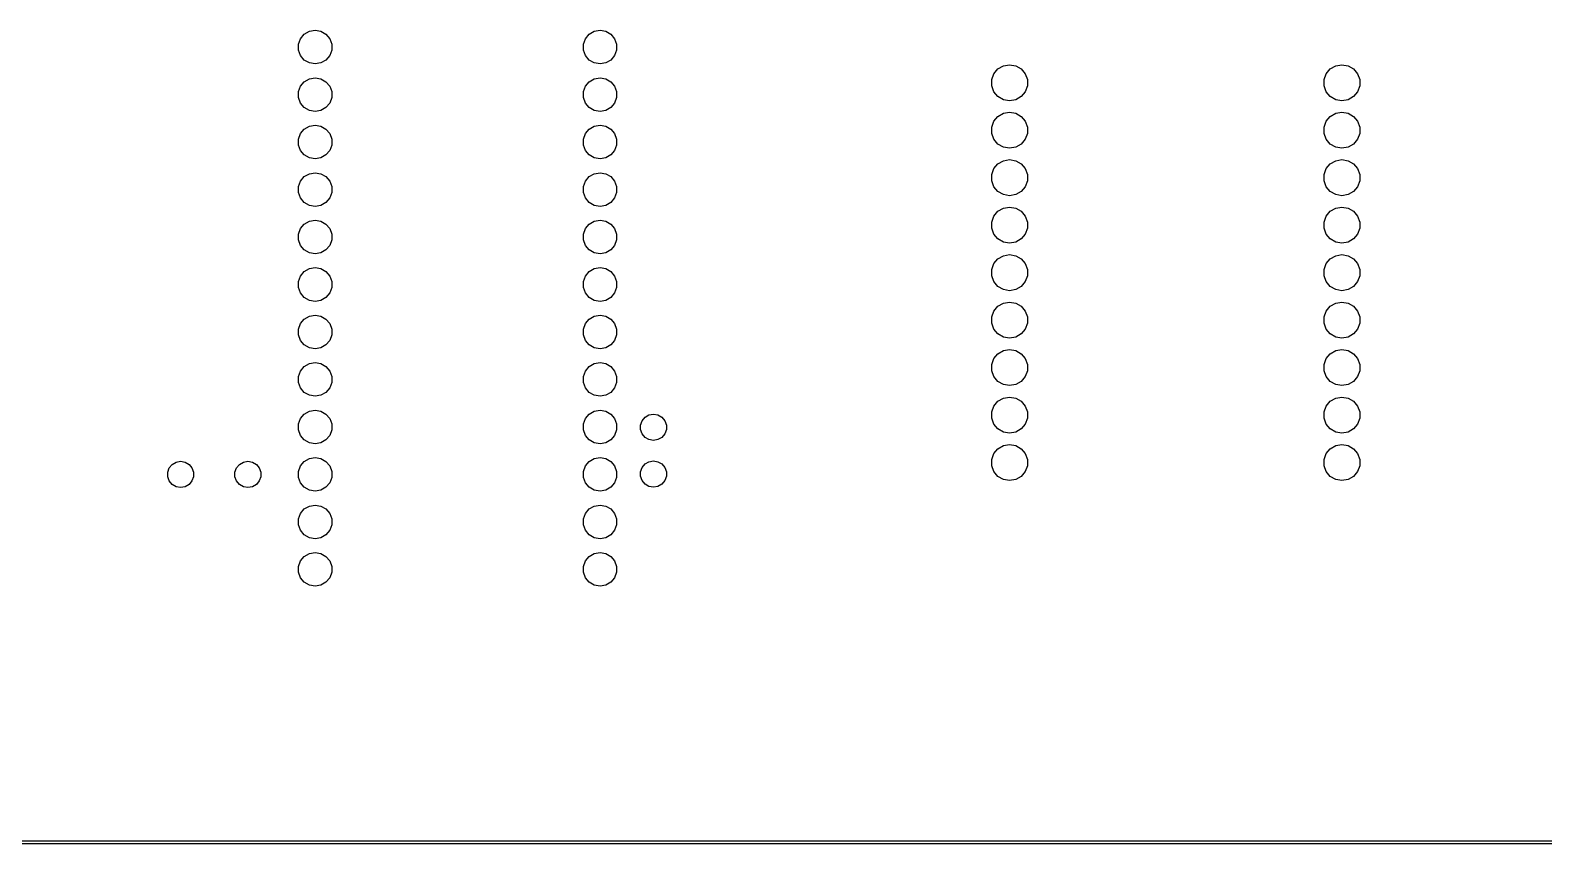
# Model space of a CAD drawing. Extents: x 25 to 346, y -457 to -16.
# Drawn here: x 104.5 to 185.4, y -456.6 to -413.1 of the extents above; entities that cross this region are included whole.
import ezdxf

# ---------------------------------------------------------------- set-up
doc = ezdxf.new("R2010")
doc.units = 0
doc.header["$MEASUREMENT"] = 0
doc.layers.add('BLACK', color=7, linetype='CONTINUOUS')

msp = doc.modelspace()

# ---------------------------------------------------------------- linework, layer by layer
at = {"layer": 'Black'}
for p, q in [((118.809, -413.863), (118.916, -413.569)), ((118.916, -413.569), (119.118, -413.329)), ((119.118, -413.329), (119.389, -413.172)), ((119.389, -413.172), (119.697, -413.118)), ((119.697, -413.118), (120.006, -413.172)), ((120.006, -413.172), (120.277, -413.329)), ((120.277, -413.329), (120.479, -413.569)), ((120.479, -413.569), (120.586, -413.863)), ((134.049, -413.863), (134.156, -413.569)), ((134.156, -413.569), (134.358, -413.329)), ((134.358, -413.329), (134.629, -413.172)), ((134.629, -413.172), (134.938, -413.118)), ((134.938, -413.118), (135.246, -413.172)), ((135.246, -413.172), (135.517, -413.329)), ((135.517, -413.329), (135.719, -413.569)), ((135.719, -413.569), (135.826, -413.863)), ((118.809, -414.177), (118.809, -413.863)), ((118.916, -414.471), (118.809, -414.177)), ((119.118, -414.711), (118.916, -414.471)), ((120.479, -414.471), (120.277, -414.711)), ((120.586, -414.177), (120.479, -414.471)), ((120.586, -413.863), (120.586, -414.177)), ((134.049, -414.177), (134.049, -413.863)), ((134.156, -414.471), (134.049, -414.177)), ((134.358, -414.711), (134.156, -414.471)), ((135.719, -414.471), (135.517, -414.711)), ((135.826, -414.177), (135.719, -414.471)), ((135.826, -413.863), (135.826, -414.177)), ((119.389, -414.868), (119.118, -414.711)), ((119.697, -414.922), (119.389, -414.868)), ((120.006, -414.868), (119.697, -414.922)), ((120.277, -414.711), (120.006, -414.868)), ((134.629, -414.868), (134.358, -414.711)), ((134.938, -414.922), (134.629, -414.868)), ((135.246, -414.868), (134.938, -414.922)), ((135.517, -414.711), (135.246, -414.868)), ((156.009, -415.442), (156.224, -415.185)), ((156.224, -415.185), (156.515, -415.018)), ((156.515, -415.018), (156.845, -414.959)), ((156.845, -414.959), (157.175, -415.018)), ((157.175, -415.018), (157.466, -415.185)), ((157.466, -415.185), (157.681, -415.442)), ((173.789, -415.442), (174.004, -415.185)), ((174.004, -415.185), (174.295, -415.018)), ((174.295, -415.018), (174.625, -414.959)), ((174.625, -414.959), (174.955, -415.018)), ((174.955, -415.018), (175.246, -415.185)), ((175.246, -415.185), (175.461, -415.442)), ((118.809, -416.403), (118.916, -416.109)), ((118.916, -416.109), (119.118, -415.869)), ((119.118, -415.869), (119.389, -415.712)), ((119.389, -415.712), (119.697, -415.658)), ((119.697, -415.658), (120.006, -415.712)), ((120.006, -415.712), (120.277, -415.869)), ((120.277, -415.869), (120.479, -416.109)), ((120.479, -416.109), (120.586, -416.403)), ((134.049, -416.403), (134.156, -416.109)), ((134.156, -416.109), (134.358, -415.869)), ((134.358, -415.869), (134.629, -415.712)), ((134.629, -415.712), (134.938, -415.658)), ((134.938, -415.658), (135.246, -415.712)), ((135.246, -415.712), (135.517, -415.869)), ((135.517, -415.869), (135.719, -416.109)), ((135.719, -416.109), (135.826, -416.403)), ((155.894, -415.757), (156.009, -415.442)), ((155.894, -416.093), (155.894, -415.757)), ((156.009, -416.408), (155.894, -416.093)), ((157.681, -415.442), (157.796, -415.757)), ((157.796, -416.093), (157.681, -416.408)), ((157.796, -415.757), (157.796, -416.093)), ((173.674, -415.757), (173.789, -415.442)), ((173.674, -416.093), (173.674, -415.757)), ((173.789, -416.408), (173.674, -416.093)), ((175.461, -415.442), (175.576, -415.757)), ((175.576, -416.093), (175.461, -416.408)), ((175.576, -415.757), (175.576, -416.093)), ((118.809, -416.717), (118.809, -416.403)), ((118.916, -417.011), (118.809, -416.717)), ((120.586, -416.717), (120.479, -417.011)), ((120.586, -416.403), (120.586, -416.717)), ((134.049, -416.717), (134.049, -416.403)), ((134.156, -417.011), (134.049, -416.717)), ((135.826, -416.717), (135.719, -417.011)), ((135.826, -416.403), (135.826, -416.717)), ((156.224, -416.665), (156.009, -416.408)), ((156.515, -416.832), (156.224, -416.665)), ((156.845, -416.891), (156.515, -416.832)), ((157.175, -416.832), (156.845, -416.891)), ((157.466, -416.665), (157.175, -416.832)), ((157.681, -416.408), (157.466, -416.665)), ((174.004, -416.665), (173.789, -416.408)), ((174.295, -416.832), (174.004, -416.665)), ((174.625, -416.891), (174.295, -416.832)), ((174.955, -416.832), (174.625, -416.891)), ((175.246, -416.665), (174.955, -416.832)), ((175.461, -416.408), (175.246, -416.665)), ((119.118, -417.251), (118.916, -417.011)), ((119.389, -417.408), (119.118, -417.251)), ((119.697, -417.462), (119.389, -417.408)), ((120.006, -417.408), (119.697, -417.462)), ((120.277, -417.251), (120.006, -417.408)), ((120.479, -417.011), (120.277, -417.251)), ((134.358, -417.251), (134.156, -417.011)), ((134.629, -417.408), (134.358, -417.251)), ((134.938, -417.462), (134.629, -417.408)), ((135.246, -417.408), (134.938, -417.462)), ((135.517, -417.251), (135.246, -417.408)), ((135.719, -417.011), (135.517, -417.251)), ((156.009, -417.982), (156.224, -417.725)), ((156.224, -417.725), (156.515, -417.558)), ((156.515, -417.558), (156.845, -417.499)), ((156.845, -417.499), (157.175, -417.558)), ((157.175, -417.558), (157.466, -417.725)), ((157.466, -417.725), (157.681, -417.982)), ((173.789, -417.982), (174.004, -417.725)), ((174.004, -417.725), (174.295, -417.558)), ((174.295, -417.558), (174.625, -417.499)), ((174.625, -417.499), (174.955, -417.558)), ((174.955, -417.558), (175.246, -417.725)), ((175.246, -417.725), (175.461, -417.982)), ((118.916, -418.649), (119.118, -418.409)), ((119.118, -418.409), (119.389, -418.252)), ((119.389, -418.252), (119.697, -418.198)), ((119.697, -418.198), (120.006, -418.252)), ((120.006, -418.252), (120.277, -418.409)), ((120.277, -418.409), (120.479, -418.649)), ((134.156, -418.649), (134.358, -418.409)), ((134.358, -418.409), (134.629, -418.252)), ((134.629, -418.252), (134.938, -418.198)), ((134.938, -418.198), (135.246, -418.252)), ((135.246, -418.252), (135.517, -418.409)), ((135.517, -418.409), (135.719, -418.649)), ((155.894, -418.297), (156.009, -417.982)), ((155.894, -418.633), (155.894, -418.297)), ((157.681, -417.982), (157.796, -418.297)), ((157.796, -418.297), (157.796, -418.633)), ((173.674, -418.297), (173.789, -417.982)), ((173.674, -418.633), (173.674, -418.297)), ((175.461, -417.982), (175.576, -418.297)), ((175.576, -418.297), (175.576, -418.633)), ((118.809, -418.943), (118.916, -418.649)), ((118.809, -419.257), (118.809, -418.943)), ((118.916, -419.551), (118.809, -419.257)), ((120.479, -418.649), (120.586, -418.943)), ((120.586, -419.257), (120.479, -419.551)), ((120.586, -418.943), (120.586, -419.257)), ((134.049, -418.943), (134.156, -418.649)), ((134.049, -419.257), (134.049, -418.943)), ((134.156, -419.551), (134.049, -419.257)), ((135.719, -418.649), (135.826, -418.943)), ((135.826, -419.257), (135.719, -419.551)), ((135.826, -418.943), (135.826, -419.257)), ((156.009, -418.948), (155.894, -418.633)), ((156.224, -419.205), (156.009, -418.948)), ((156.515, -419.372), (156.224, -419.205)), ((156.845, -419.431), (156.515, -419.372)), ((157.175, -419.372), (156.845, -419.431)), ((157.466, -419.205), (157.175, -419.372)), ((157.681, -418.948), (157.466, -419.205)), ((157.796, -418.633), (157.681, -418.948)), ((173.789, -418.948), (173.674, -418.633)), ((174.004, -419.205), (173.789, -418.948)), ((174.295, -419.372), (174.004, -419.205)), ((174.625, -419.431), (174.295, -419.372)), ((174.955, -419.372), (174.625, -419.431)), ((175.246, -419.205), (174.955, -419.372)), ((175.461, -418.948), (175.246, -419.205)), ((175.576, -418.633), (175.461, -418.948)), ((119.118, -419.791), (118.916, -419.551)), ((119.389, -419.948), (119.118, -419.791)), ((119.697, -420.002), (119.389, -419.948)), ((120.006, -419.948), (119.697, -420.002)), ((120.277, -419.791), (120.006, -419.948)), ((120.479, -419.551), (120.277, -419.791)), ((134.358, -419.791), (134.156, -419.551)), ((134.629, -419.948), (134.358, -419.791)), ((134.938, -420.002), (134.629, -419.948)), ((135.246, -419.948), (134.938, -420.002)), ((135.517, -419.791), (135.246, -419.948)), ((135.719, -419.551), (135.517, -419.791)), ((156.224, -420.265), (156.515, -420.098)), ((156.515, -420.098), (156.845, -420.039)), ((156.845, -420.039), (157.175, -420.098)), ((157.175, -420.098), (157.466, -420.265)), ((174.004, -420.265), (174.295, -420.098)), ((174.295, -420.098), (174.625, -420.039)), ((174.625, -420.039), (174.955, -420.098)), ((174.955, -420.098), (175.246, -420.265)), ((118.916, -421.189), (119.118, -420.949)), ((119.118, -420.949), (119.389, -420.792)), ((119.389, -420.792), (119.697, -420.738)), ((119.697, -420.738), (120.006, -420.792)), ((120.006, -420.792), (120.277, -420.949)), ((120.277, -420.949), (120.479, -421.189)), ((134.156, -421.189), (134.358, -420.949)), ((134.358, -420.949), (134.629, -420.792)), ((134.629, -420.792), (134.938, -420.738)), ((134.938, -420.738), (135.246, -420.792)), ((135.246, -420.792), (135.517, -420.949)), ((135.517, -420.949), (135.719, -421.189)), ((155.894, -420.837), (156.009, -420.522)), ((155.894, -421.173), (155.894, -420.837)), ((156.009, -420.522), (156.224, -420.265)), ((157.466, -420.265), (157.681, -420.522)), ((157.681, -420.522), (157.796, -420.837)), ((157.796, -420.837), (157.796, -421.173)), ((173.674, -420.837), (173.789, -420.522)), ((173.674, -421.173), (173.674, -420.837)), ((173.789, -420.522), (174.004, -420.265)), ((175.246, -420.265), (175.461, -420.522)), ((175.461, -420.522), (175.576, -420.837)), ((175.576, -420.837), (175.576, -421.173)), ((118.809, -421.483), (118.916, -421.189)), ((118.809, -421.797), (118.809, -421.483)), ((118.916, -422.091), (118.809, -421.797)), ((120.479, -421.189), (120.586, -421.483)), ((120.586, -421.797), (120.479, -422.091)), ((120.586, -421.483), (120.586, -421.797)), ((134.049, -421.483), (134.156, -421.189)), ((134.049, -421.797), (134.049, -421.483)), ((134.156, -422.091), (134.049, -421.797)), ((135.719, -421.189), (135.826, -421.483)), ((135.826, -421.797), (135.719, -422.091)), ((135.826, -421.483), (135.826, -421.797)), ((156.009, -421.488), (155.894, -421.173)), ((156.224, -421.745), (156.009, -421.488)), ((156.515, -421.912), (156.224, -421.745)), ((157.466, -421.745), (157.175, -421.912)), ((157.681, -421.488), (157.466, -421.745)), ((157.796, -421.173), (157.681, -421.488)), ((173.789, -421.488), (173.674, -421.173)), ((174.004, -421.745), (173.789, -421.488)), ((174.295, -421.912), (174.004, -421.745)), ((175.246, -421.745), (174.955, -421.912)), ((175.461, -421.488), (175.246, -421.745)), ((175.576, -421.173), (175.461, -421.488)), ((119.118, -422.331), (118.916, -422.091)), ((119.389, -422.488), (119.118, -422.331)), ((119.697, -422.542), (119.389, -422.488)), ((120.006, -422.488), (119.697, -422.542)), ((120.277, -422.331), (120.006, -422.488)), ((120.479, -422.091), (120.277, -422.331)), ((134.358, -422.331), (134.156, -422.091)), ((134.629, -422.488), (134.358, -422.331)), ((134.938, -422.542), (134.629, -422.488)), ((135.246, -422.488), (134.938, -422.542)), ((135.517, -422.331), (135.246, -422.488)), ((135.719, -422.091), (135.517, -422.331)), ((156.845, -421.971), (156.515, -421.912)), ((156.515, -422.638), (156.845, -422.579)), ((157.175, -421.912), (156.845, -421.971)), ((156.845, -422.579), (157.175, -422.638)), ((174.625, -421.971), (174.295, -421.912)), ((174.295, -422.638), (174.625, -422.579)), ((174.955, -421.912), (174.625, -421.971)), ((174.625, -422.579), (174.955, -422.638)), ((119.118, -423.489), (119.389, -423.332)), ((119.389, -423.332), (119.697, -423.278)), ((119.697, -423.278), (120.006, -423.332)), ((120.006, -423.332), (120.277, -423.489)), ((134.358, -423.489), (134.629, -423.332)), ((134.629, -423.332), (134.938, -423.278)), ((134.938, -423.278), (135.246, -423.332)), ((135.246, -423.332), (135.517, -423.489)), ((155.894, -423.377), (156.009, -423.062)), ((155.894, -423.713), (155.894, -423.377)), ((156.009, -423.062), (156.224, -422.805)), ((156.224, -422.805), (156.515, -422.638)), ((157.175, -422.638), (157.466, -422.805)), ((157.466, -422.805), (157.681, -423.062)), ((157.681, -423.062), (157.796, -423.377)), ((157.796, -423.377), (157.796, -423.713)), ((173.674, -423.377), (173.789, -423.062)), ((173.674, -423.713), (173.674, -423.377)), ((173.789, -423.062), (174.004, -422.805)), ((174.004, -422.805), (174.295, -422.638)), ((174.955, -422.638), (175.246, -422.805)), ((175.246, -422.805), (175.461, -423.062)), ((175.461, -423.062), (175.576, -423.377)), ((175.576, -423.377), (175.576, -423.713)), ((118.809, -424.023), (118.916, -423.729)), ((118.809, -424.337), (118.809, -424.023)), ((118.916, -423.729), (119.118, -423.489)), ((120.277, -423.489), (120.479, -423.729)), ((120.479, -423.729), (120.586, -424.023)), ((120.586, -424.023), (120.586, -424.337)), ((134.049, -424.023), (134.156, -423.729)), ((134.049, -424.337), (134.049, -424.023)), ((134.156, -423.729), (134.358, -423.489)), ((135.517, -423.489), (135.719, -423.729)), ((135.719, -423.729), (135.826, -424.023)), ((135.826, -424.023), (135.826, -424.337)), ((156.009, -424.028), (155.894, -423.713)), ((156.224, -424.285), (156.009, -424.028)), ((157.681, -424.028), (157.466, -424.285)), ((157.796, -423.713), (157.681, -424.028)), ((173.789, -424.028), (173.674, -423.713)), ((174.004, -424.285), (173.789, -424.028)), ((175.461, -424.028), (175.246, -424.285)), ((175.576, -423.713), (175.461, -424.028)), ((118.916, -424.631), (118.809, -424.337)), ((119.118, -424.871), (118.916, -424.631)), ((119.389, -425.028), (119.118, -424.871)), ((119.697, -425.082), (119.389, -425.028)), ((120.006, -425.028), (119.697, -425.082)), ((120.277, -424.871), (120.006, -425.028)), ((120.479, -424.631), (120.277, -424.871)), ((120.586, -424.337), (120.479, -424.631)), ((134.156, -424.631), (134.049, -424.337)), ((134.358, -424.871), (134.156, -424.631)), ((134.629, -425.028), (134.358, -424.871)), ((134.938, -425.082), (134.629, -425.028)), ((135.246, -425.028), (134.938, -425.082)), ((135.517, -424.871), (135.246, -425.028)), ((135.719, -424.631), (135.517, -424.871)), ((135.826, -424.337), (135.719, -424.631)), ((156.515, -424.452), (156.224, -424.285)), ((156.845, -424.511), (156.515, -424.452)), ((157.175, -424.452), (156.845, -424.511)), ((157.466, -424.285), (157.175, -424.452)), ((174.295, -424.452), (174.004, -424.285)), ((174.625, -424.511), (174.295, -424.452)), ((174.955, -424.452), (174.625, -424.511)), ((175.246, -424.285), (174.955, -424.452)), ((119.389, -425.872), (119.697, -425.818)), ((119.697, -425.818), (120.006, -425.872)), ((134.629, -425.872), (134.938, -425.818)), ((134.938, -425.818), (135.246, -425.872)), ((155.894, -425.917), (156.009, -425.602)), ((156.009, -425.602), (156.224, -425.345)), ((156.224, -425.345), (156.515, -425.178)), ((156.515, -425.178), (156.845, -425.119)), ((156.845, -425.119), (157.175, -425.178)), ((157.175, -425.178), (157.466, -425.345)), ((157.466, -425.345), (157.681, -425.602)), ((157.681, -425.602), (157.796, -425.917)), ((173.674, -425.917), (173.789, -425.602)), ((173.789, -425.602), (174.004, -425.345)), ((174.004, -425.345), (174.295, -425.178)), ((174.295, -425.178), (174.625, -425.119)), ((174.625, -425.119), (174.955, -425.178)), ((174.955, -425.178), (175.246, -425.345)), ((175.246, -425.345), (175.461, -425.602)), ((175.461, -425.602), (175.576, -425.917)), ((118.809, -426.563), (118.916, -426.269)), ((118.809, -426.877), (118.809, -426.563)), ((118.916, -426.269), (119.118, -426.029)), ((119.118, -426.029), (119.389, -425.872)), ((120.006, -425.872), (120.277, -426.029)), ((120.277, -426.029), (120.479, -426.269)), ((120.479, -426.269), (120.586, -426.563)), ((120.586, -426.563), (120.586, -426.877)), ((134.049, -426.563), (134.156, -426.269)), ((134.049, -426.877), (134.049, -426.563)), ((134.156, -426.269), (134.358, -426.029)), ((134.358, -426.029), (134.629, -425.872)), ((135.246, -425.872), (135.517, -426.029)), ((135.517, -426.029), (135.719, -426.269)), ((135.719, -426.269), (135.826, -426.563)), ((135.826, -426.563), (135.826, -426.877)), ((155.894, -426.253), (155.894, -425.917)), ((156.009, -426.568), (155.894, -426.253)), ((156.224, -426.825), (156.009, -426.568)), ((157.681, -426.568), (157.466, -426.825)), ((157.796, -426.253), (157.681, -426.568)), ((157.796, -425.917), (157.796, -426.253)), ((173.674, -426.253), (173.674, -425.917)), ((173.789, -426.568), (173.674, -426.253)), ((174.004, -426.825), (173.789, -426.568)), ((175.461, -426.568), (175.246, -426.825)), ((175.576, -426.253), (175.461, -426.568)), ((175.576, -425.917), (175.576, -426.253)), ((118.916, -427.171), (118.809, -426.877)), ((119.118, -427.411), (118.916, -427.171)), ((119.389, -427.568), (119.118, -427.411)), ((120.277, -427.411), (120.006, -427.568)), ((120.479, -427.171), (120.277, -427.411)), ((120.586, -426.877), (120.479, -427.171)), ((134.156, -427.171), (134.049, -426.877)), ((134.358, -427.411), (134.156, -427.171)), ((134.629, -427.568), (134.358, -427.411)), ((135.517, -427.411), (135.246, -427.568)), ((135.719, -427.171), (135.517, -427.411)), ((135.826, -426.877), (135.719, -427.171)), ((156.515, -426.992), (156.224, -426.825)), ((156.845, -427.051), (156.515, -426.992)), ((157.175, -426.992), (156.845, -427.051)), ((157.466, -426.825), (157.175, -426.992)), ((174.295, -426.992), (174.004, -426.825)), ((174.625, -427.051), (174.295, -426.992)), ((174.955, -426.992), (174.625, -427.051)), ((175.246, -426.825), (174.955, -426.992)), ((119.697, -427.622), (119.389, -427.568)), ((120.006, -427.568), (119.697, -427.622)), ((134.938, -427.622), (134.629, -427.568)), ((135.246, -427.568), (134.938, -427.622)), ((155.894, -428.457), (156.009, -428.142)), ((156.009, -428.142), (156.224, -427.885)), ((156.224, -427.885), (156.515, -427.718)), ((156.515, -427.718), (156.845, -427.659)), ((156.845, -427.659), (157.175, -427.718)), ((157.175, -427.718), (157.466, -427.885)), ((157.466, -427.885), (157.681, -428.142)), ((157.681, -428.142), (157.796, -428.457)), ((173.674, -428.457), (173.789, -428.142)), ((173.789, -428.142), (174.004, -427.885)), ((174.004, -427.885), (174.295, -427.718)), ((174.295, -427.718), (174.625, -427.659)), ((174.625, -427.659), (174.955, -427.718)), ((174.955, -427.718), (175.246, -427.885)), ((175.246, -427.885), (175.461, -428.142)), ((175.461, -428.142), (175.576, -428.457)), ((118.809, -429.103), (118.916, -428.809)), ((118.916, -428.809), (119.118, -428.569)), ((119.118, -428.569), (119.389, -428.412)), ((119.389, -428.412), (119.697, -428.358)), ((119.697, -428.358), (120.006, -428.412)), ((120.006, -428.412), (120.277, -428.569)), ((120.277, -428.569), (120.479, -428.809)), ((120.479, -428.809), (120.586, -429.103)), ((134.049, -429.103), (134.156, -428.809)), ((134.156, -428.809), (134.358, -428.569)), ((134.358, -428.569), (134.629, -428.412)), ((134.629, -428.412), (134.938, -428.358)), ((134.938, -428.358), (135.246, -428.412)), ((135.246, -428.412), (135.517, -428.569)), ((135.517, -428.569), (135.719, -428.809)), ((135.719, -428.809), (135.826, -429.103)), ((155.894, -428.793), (155.894, -428.457)), ((156.009, -429.108), (155.894, -428.793)), ((157.796, -428.793), (157.681, -429.108)), ((157.796, -428.457), (157.796, -428.793)), ((173.674, -428.793), (173.674, -428.457)), ((173.789, -429.108), (173.674, -428.793)), ((175.576, -428.793), (175.461, -429.108)), ((175.576, -428.457), (175.576, -428.793)), ((118.809, -429.417), (118.809, -429.103)), ((118.916, -429.711), (118.809, -429.417)), ((119.118, -429.951), (118.916, -429.711)), ((120.479, -429.711), (120.277, -429.951)), ((120.586, -429.417), (120.479, -429.711)), ((120.586, -429.103), (120.586, -429.417)), ((134.049, -429.417), (134.049, -429.103)), ((134.156, -429.711), (134.049, -429.417)), ((134.358, -429.951), (134.156, -429.711)), ((135.719, -429.711), (135.517, -429.951)), ((135.826, -429.417), (135.719, -429.711)), ((135.826, -429.103), (135.826, -429.417)), ((156.224, -429.365), (156.009, -429.108)), ((156.515, -429.532), (156.224, -429.365)), ((156.845, -429.591), (156.515, -429.532)), ((157.175, -429.532), (156.845, -429.591)), ((157.466, -429.365), (157.175, -429.532)), ((157.681, -429.108), (157.466, -429.365)), ((174.004, -429.365), (173.789, -429.108)), ((174.295, -429.532), (174.004, -429.365)), ((174.625, -429.591), (174.295, -429.532)), ((174.955, -429.532), (174.625, -429.591)), ((175.246, -429.365), (174.955, -429.532)), ((175.461, -429.108), (175.246, -429.365)), ((119.389, -430.108), (119.118, -429.951)), ((119.697, -430.162), (119.389, -430.108)), ((120.006, -430.108), (119.697, -430.162)), ((120.277, -429.951), (120.006, -430.108)), ((134.629, -430.108), (134.358, -429.951)), ((134.938, -430.162), (134.629, -430.108)), ((135.246, -430.108), (134.938, -430.162)), ((135.517, -429.951), (135.246, -430.108)), ((155.894, -430.997), (156.009, -430.682)), ((156.009, -430.682), (156.224, -430.425)), ((156.224, -430.425), (156.515, -430.258)), ((156.515, -430.258), (156.845, -430.199)), ((156.845, -430.199), (157.175, -430.258)), ((157.175, -430.258), (157.466, -430.425)), ((157.466, -430.425), (157.681, -430.682)), ((157.681, -430.682), (157.796, -430.997)), ((173.674, -430.997), (173.789, -430.682)), ((173.789, -430.682), (174.004, -430.425)), ((174.004, -430.425), (174.295, -430.258)), ((174.295, -430.258), (174.625, -430.199)), ((174.625, -430.199), (174.955, -430.258)), ((174.955, -430.258), (175.246, -430.425)), ((175.246, -430.425), (175.461, -430.682)), ((175.461, -430.682), (175.576, -430.997)), ((118.809, -431.643), (118.916, -431.349)), ((118.916, -431.349), (119.118, -431.109)), ((119.118, -431.109), (119.389, -430.952)), ((119.389, -430.952), (119.697, -430.898)), ((119.697, -430.898), (120.006, -430.952)), ((120.006, -430.952), (120.277, -431.109)), ((120.277, -431.109), (120.479, -431.349)), ((120.479, -431.349), (120.586, -431.643)), ((134.049, -431.643), (134.156, -431.349)), ((134.156, -431.349), (134.358, -431.109)), ((134.358, -431.109), (134.629, -430.952)), ((134.629, -430.952), (134.938, -430.898)), ((134.938, -430.898), (135.246, -430.952)), ((135.246, -430.952), (135.517, -431.109)), ((135.517, -431.109), (135.719, -431.349)), ((135.719, -431.349), (135.826, -431.643)), ((155.894, -431.333), (155.894, -430.997)), ((156.009, -431.648), (155.894, -431.333)), ((157.796, -431.333), (157.681, -431.648)), ((157.796, -430.997), (157.796, -431.333)), ((173.674, -431.333), (173.674, -430.997)), ((173.789, -431.648), (173.674, -431.333)), ((175.576, -431.333), (175.461, -431.648)), ((175.576, -430.997), (175.576, -431.333)), ((118.809, -431.957), (118.809, -431.643)), ((118.916, -432.251), (118.809, -431.957)), ((119.118, -432.491), (118.916, -432.251)), ((120.479, -432.251), (120.277, -432.491)), ((120.586, -431.957), (120.479, -432.251)), ((120.586, -431.643), (120.586, -431.957)), ((134.049, -431.957), (134.049, -431.643)), ((134.156, -432.251), (134.049, -431.957)), ((134.358, -432.491), (134.156, -432.251)), ((135.719, -432.251), (135.517, -432.491)), ((135.826, -431.957), (135.719, -432.251)), ((135.826, -431.643), (135.826, -431.957)), ((156.224, -431.905), (156.009, -431.648)), ((156.515, -432.072), (156.224, -431.905)), ((156.845, -432.131), (156.515, -432.072)), ((157.175, -432.072), (156.845, -432.131)), ((157.466, -431.905), (157.175, -432.072)), ((157.681, -431.648), (157.466, -431.905)), ((174.004, -431.905), (173.789, -431.648)), ((174.295, -432.072), (174.004, -431.905)), ((174.625, -432.131), (174.295, -432.072)), ((174.955, -432.072), (174.625, -432.131)), ((175.246, -431.905), (174.955, -432.072)), ((175.461, -431.648), (175.246, -431.905)), ((119.389, -432.648), (119.118, -432.491)), ((119.697, -432.702), (119.389, -432.648)), ((120.006, -432.648), (119.697, -432.702)), ((120.277, -432.491), (120.006, -432.648)), ((134.629, -432.648), (134.358, -432.491)), ((134.938, -432.702), (134.629, -432.648)), ((135.246, -432.648), (134.938, -432.702)), ((135.517, -432.491), (135.246, -432.648)), ((156.009, -433.222), (156.224, -432.965)), ((156.224, -432.965), (156.515, -432.798)), ((156.515, -432.798), (156.845, -432.739)), ((156.845, -432.739), (157.175, -432.798)), ((157.175, -432.798), (157.466, -432.965)), ((157.466, -432.965), (157.681, -433.222)), ((173.789, -433.222), (174.004, -432.965)), ((174.004, -432.965), (174.295, -432.798)), ((174.295, -432.798), (174.625, -432.739)), ((174.625, -432.739), (174.955, -432.798)), ((174.955, -432.798), (175.246, -432.965)), ((175.246, -432.965), (175.461, -433.222)), ((118.809, -434.183), (118.916, -433.889)), ((118.916, -433.889), (119.118, -433.649)), ((119.118, -433.649), (119.389, -433.492)), ((119.389, -433.492), (119.697, -433.438)), ((119.697, -433.438), (120.006, -433.492)), ((120.006, -433.492), (120.277, -433.649)), ((120.277, -433.649), (120.479, -433.889)), ((120.479, -433.889), (120.586, -434.183)), ((134.049, -434.183), (134.156, -433.889)), ((134.156, -433.889), (134.358, -433.649)), ((134.358, -433.649), (134.629, -433.492)), ((134.629, -433.492), (134.938, -433.438)), ((134.938, -433.438), (135.246, -433.492)), ((135.246, -433.492), (135.517, -433.649)), ((135.517, -433.649), (135.719, -433.889)), ((135.719, -433.889), (135.826, -434.183)), ((137.186, -434.009), (137.343, -433.822)), ((137.343, -433.822), (137.555, -433.7)), ((137.555, -433.7), (137.795, -433.657)), ((137.795, -433.657), (138.035, -433.7)), ((138.035, -433.7), (138.247, -433.822)), ((138.247, -433.822), (138.404, -434.009)), ((155.894, -433.537), (156.009, -433.222)), ((155.894, -433.873), (155.894, -433.537)), ((156.009, -434.188), (155.894, -433.873)), ((157.681, -433.222), (157.796, -433.537)), ((157.796, -433.873), (157.681, -434.188)), ((157.796, -433.537), (157.796, -433.873)), ((173.674, -433.537), (173.789, -433.222)), ((173.674, -433.873), (173.674, -433.537)), ((173.789, -434.188), (173.674, -433.873)), ((175.461, -433.222), (175.576, -433.537)), ((175.576, -433.873), (175.461, -434.188)), ((175.576, -433.537), (175.576, -433.873)), ((118.809, -434.497), (118.809, -434.183)), ((118.916, -434.791), (118.809, -434.497)), ((120.586, -434.497), (120.479, -434.791)), ((120.586, -434.183), (120.586, -434.497)), ((134.049, -434.497), (134.049, -434.183)), ((134.156, -434.791), (134.049, -434.497)), ((135.826, -434.497), (135.719, -434.791)), ((135.826, -434.183), (135.826, -434.497)), ((137.103, -434.238), (137.186, -434.009)), ((137.103, -434.482), (137.103, -434.238)), ((137.186, -434.711), (137.103, -434.482)), ((137.343, -434.898), (137.186, -434.711)), ((138.404, -434.711), (138.247, -434.898)), ((138.404, -434.009), (138.487, -434.238)), ((138.487, -434.482), (138.404, -434.711)), ((138.487, -434.238), (138.487, -434.482)), ((156.224, -434.445), (156.009, -434.188)), ((156.515, -434.612), (156.224, -434.445)), ((156.845, -434.671), (156.515, -434.612)), ((157.175, -434.612), (156.845, -434.671)), ((157.466, -434.445), (157.175, -434.612)), ((157.681, -434.188), (157.466, -434.445)), ((174.004, -434.445), (173.789, -434.188)), ((174.295, -434.612), (174.004, -434.445)), ((174.625, -434.671), (174.295, -434.612)), ((174.955, -434.612), (174.625, -434.671)), ((175.246, -434.445), (174.955, -434.612)), ((175.461, -434.188), (175.246, -434.445)), ((119.118, -435.031), (118.916, -434.791)), ((119.389, -435.188), (119.118, -435.031)), ((119.697, -435.242), (119.389, -435.188)), ((120.006, -435.188), (119.697, -435.242)), ((120.277, -435.031), (120.006, -435.188)), ((120.479, -434.791), (120.277, -435.031)), ((134.358, -435.031), (134.156, -434.791)), ((134.629, -435.188), (134.358, -435.031)), ((134.938, -435.242), (134.629, -435.188)), ((135.246, -435.188), (134.938, -435.242)), ((135.517, -435.031), (135.246, -435.188)), ((135.719, -434.791), (135.517, -435.031)), ((137.555, -435.02), (137.343, -434.898)), ((137.795, -435.063), (137.555, -435.02)), ((138.035, -435.02), (137.795, -435.063)), ((138.247, -434.898), (138.035, -435.02)), ((156.009, -435.762), (156.224, -435.505)), ((156.224, -435.505), (156.515, -435.338)), ((156.515, -435.338), (156.845, -435.279)), ((156.845, -435.279), (157.175, -435.338)), ((157.175, -435.338), (157.466, -435.505)), ((157.466, -435.505), (157.681, -435.762)), ((173.789, -435.762), (174.004, -435.505)), ((174.004, -435.505), (174.295, -435.338)), ((174.295, -435.338), (174.625, -435.279)), ((174.625, -435.279), (174.955, -435.338)), ((174.955, -435.338), (175.246, -435.505)), ((175.246, -435.505), (175.461, -435.762)), ((111.891, -436.529), (112.048, -436.342)), ((112.048, -436.342), (112.26, -436.22)), ((112.26, -436.22), (112.5, -436.177)), ((112.5, -436.177), (112.74, -436.22)), ((112.74, -436.22), (112.952, -436.342)), ((112.952, -436.342), (113.109, -436.529)), ((115.491, -436.529), (115.648, -436.342)), ((115.648, -436.342), (115.86, -436.22)), ((115.86, -436.22), (116.1, -436.177)), ((116.1, -436.177), (116.34, -436.22)), ((116.34, -436.22), (116.552, -436.342)), ((116.552, -436.342), (116.709, -436.529)), ((118.916, -436.429), (119.118, -436.189)), ((119.118, -436.189), (119.389, -436.032)), ((119.389, -436.032), (119.697, -435.978)), ((119.697, -435.978), (120.006, -436.032)), ((120.006, -436.032), (120.277, -436.189)), ((120.277, -436.189), (120.479, -436.429)), ((134.156, -436.429), (134.358, -436.189)), ((134.358, -436.189), (134.629, -436.032)), ((134.629, -436.032), (134.938, -435.978)), ((134.938, -435.978), (135.246, -436.032)), ((135.246, -436.032), (135.517, -436.189)), ((135.517, -436.189), (135.719, -436.429)), ((137.186, -436.509), (137.343, -436.322)), ((137.343, -436.322), (137.555, -436.2)), ((137.555, -436.2), (137.795, -436.157)), ((137.795, -436.157), (138.035, -436.2)), ((138.035, -436.2), (138.247, -436.322)), ((138.247, -436.322), (138.404, -436.509)), ((155.894, -436.077), (156.009, -435.762)), ((155.894, -436.413), (155.894, -436.077)), ((157.681, -435.762), (157.796, -436.077)), ((157.796, -436.077), (157.796, -436.413)), ((173.674, -436.077), (173.789, -435.762)), ((173.674, -436.413), (173.674, -436.077)), ((175.461, -435.762), (175.576, -436.077)), ((175.576, -436.077), (175.576, -436.413)), ((111.808, -436.758), (111.891, -436.529)), ((111.808, -437.002), (111.808, -436.758)), ((111.891, -437.231), (111.808, -437.002)), ((113.109, -436.529), (113.192, -436.758)), ((113.192, -437.002), (113.109, -437.231)), ((113.192, -436.758), (113.192, -437.002)), ((115.408, -436.758), (115.491, -436.529)), ((115.408, -437.002), (115.408, -436.758)), ((115.491, -437.231), (115.408, -437.002)), ((116.709, -436.529), (116.792, -436.758)), ((116.792, -437.002), (116.709, -437.231)), ((116.792, -436.758), (116.792, -437.002)), ((118.809, -436.723), (118.916, -436.429)), ((118.809, -437.037), (118.809, -436.723)), ((118.916, -437.331), (118.809, -437.037)), ((120.479, -436.429), (120.586, -436.723)), ((120.586, -437.037), (120.479, -437.331)), ((120.586, -436.723), (120.586, -437.037)), ((134.049, -436.723), (134.156, -436.429)), ((134.049, -437.037), (134.049, -436.723)), ((134.156, -437.331), (134.049, -437.037)), ((135.719, -436.429), (135.826, -436.723)), ((135.826, -437.037), (135.719, -437.331)), ((135.826, -436.723), (135.826, -437.037)), ((137.103, -436.738), (137.186, -436.509)), ((137.103, -436.982), (137.103, -436.738)), ((137.186, -437.211), (137.103, -436.982)), ((138.404, -436.509), (138.487, -436.738)), ((138.487, -436.982), (138.404, -437.211)), ((138.487, -436.738), (138.487, -436.982)), ((156.009, -436.728), (155.894, -436.413)), ((156.224, -436.985), (156.009, -436.728)), ((156.515, -437.152), (156.224, -436.985)), ((156.845, -437.211), (156.515, -437.152)), ((157.175, -437.152), (156.845, -437.211)), ((157.466, -436.985), (157.175, -437.152)), ((157.681, -436.728), (157.466, -436.985)), ((157.796, -436.413), (157.681, -436.728)), ((173.789, -436.728), (173.674, -436.413)), ((174.004, -436.985), (173.789, -436.728)), ((174.295, -437.152), (174.004, -436.985)), ((174.625, -437.211), (174.295, -437.152)), ((174.955, -437.152), (174.625, -437.211)), ((175.246, -436.985), (174.955, -437.152)), ((175.461, -436.728), (175.246, -436.985)), ((175.576, -436.413), (175.461, -436.728)), ((112.048, -437.418), (111.891, -437.231)), ((112.26, -437.54), (112.048, -437.418)), ((112.5, -437.583), (112.26, -437.54)), ((112.74, -437.54), (112.5, -437.583)), ((112.952, -437.418), (112.74, -437.54)), ((113.109, -437.231), (112.952, -437.418)), ((115.648, -437.418), (115.491, -437.231)), ((115.86, -437.54), (115.648, -437.418)), ((116.1, -437.583), (115.86, -437.54)), ((116.34, -437.54), (116.1, -437.583)), ((116.552, -437.418), (116.34, -437.54)), ((116.709, -437.231), (116.552, -437.418)), ((119.118, -437.571), (118.916, -437.331)), ((119.389, -437.728), (119.118, -437.571)), ((119.697, -437.782), (119.389, -437.728)), ((120.006, -437.728), (119.697, -437.782)), ((120.277, -437.571), (120.006, -437.728)), ((120.479, -437.331), (120.277, -437.571)), ((134.358, -437.571), (134.156, -437.331)), ((134.629, -437.728), (134.358, -437.571)), ((134.938, -437.782), (134.629, -437.728)), ((135.246, -437.728), (134.938, -437.782)), ((135.517, -437.571), (135.246, -437.728)), ((135.719, -437.331), (135.517, -437.571)), ((137.343, -437.398), (137.186, -437.211)), ((137.555, -437.52), (137.343, -437.398)), ((137.795, -437.563), (137.555, -437.52)), ((138.035, -437.52), (137.795, -437.563)), ((138.247, -437.398), (138.035, -437.52)), ((138.404, -437.211), (138.247, -437.398)), ((118.916, -438.969), (119.118, -438.729)), ((119.118, -438.729), (119.389, -438.572)), ((119.389, -438.572), (119.697, -438.518)), ((119.697, -438.518), (120.006, -438.572)), ((120.006, -438.572), (120.277, -438.729)), ((120.277, -438.729), (120.479, -438.969)), ((134.156, -438.969), (134.358, -438.729)), ((134.358, -438.729), (134.629, -438.572)), ((134.629, -438.572), (134.938, -438.518)), ((134.938, -438.518), (135.246, -438.572)), ((135.246, -438.572), (135.517, -438.729)), ((135.517, -438.729), (135.719, -438.969)), ((118.809, -439.263), (118.916, -438.969)), ((118.809, -439.577), (118.809, -439.263)), ((118.916, -439.871), (118.809, -439.577)), ((120.479, -438.969), (120.586, -439.263)), ((120.586, -439.577), (120.479, -439.871)), ((120.586, -439.263), (120.586, -439.577)), ((134.049, -439.263), (134.156, -438.969)), ((134.049, -439.577), (134.049, -439.263)), ((134.156, -439.871), (134.049, -439.577)), ((135.719, -438.969), (135.826, -439.263)), ((135.826, -439.577), (135.719, -439.871)), ((135.826, -439.263), (135.826, -439.577)), ((119.118, -440.111), (118.916, -439.871)), ((119.389, -440.268), (119.118, -440.111)), ((119.697, -440.322), (119.389, -440.268)), ((120.006, -440.268), (119.697, -440.322)), ((120.277, -440.111), (120.006, -440.268)), ((120.479, -439.871), (120.277, -440.111)), ((134.358, -440.111), (134.156, -439.871)), ((134.629, -440.268), (134.358, -440.111)), ((134.938, -440.322), (134.629, -440.268)), ((135.246, -440.268), (134.938, -440.322)), ((135.517, -440.111), (135.246, -440.268)), ((135.719, -439.871), (135.517, -440.111)), ((119.118, -441.269), (119.389, -441.112)), ((119.389, -441.112), (119.697, -441.058)), ((119.697, -441.058), (120.006, -441.112)), ((120.006, -441.112), (120.277, -441.269)), ((134.358, -441.269), (134.629, -441.112)), ((134.629, -441.112), (134.938, -441.058)), ((134.938, -441.058), (135.246, -441.112)), ((135.246, -441.112), (135.517, -441.269)), ((118.809, -441.803), (118.916, -441.509)), ((118.809, -442.117), (118.809, -441.803)), ((118.916, -441.509), (119.118, -441.269)), ((120.277, -441.269), (120.479, -441.509)), ((120.479, -441.509), (120.586, -441.803)), ((120.586, -441.803), (120.586, -442.117)), ((134.049, -441.803), (134.156, -441.509)), ((134.049, -442.117), (134.049, -441.803)), ((134.156, -441.509), (134.358, -441.269)), ((135.517, -441.269), (135.719, -441.509)), ((135.719, -441.509), (135.826, -441.803)), ((135.826, -441.803), (135.826, -442.117)), ((118.916, -442.411), (118.809, -442.117)), ((119.118, -442.651), (118.916, -442.411)), ((119.389, -442.808), (119.118, -442.651)), ((119.697, -442.862), (119.389, -442.808)), ((120.006, -442.808), (119.697, -442.862)), ((120.277, -442.651), (120.006, -442.808)), ((120.479, -442.411), (120.277, -442.651)), ((120.586, -442.117), (120.479, -442.411)), ((134.156, -442.411), (134.049, -442.117)), ((134.358, -442.651), (134.156, -442.411)), ((134.629, -442.808), (134.358, -442.651)), ((134.938, -442.862), (134.629, -442.808)), ((135.246, -442.808), (134.938, -442.862)), ((135.517, -442.651), (135.246, -442.808)), ((135.719, -442.411), (135.517, -442.651)), ((135.826, -442.117), (135.719, -442.411)), ((25.475, -456.49), (345.365, -456.49)), ((345.44, -456.64), (25.4, -456.64))]:
    msp.add_line(p, q, dxfattribs=at)

doc.saveas('drawing.dxf')
